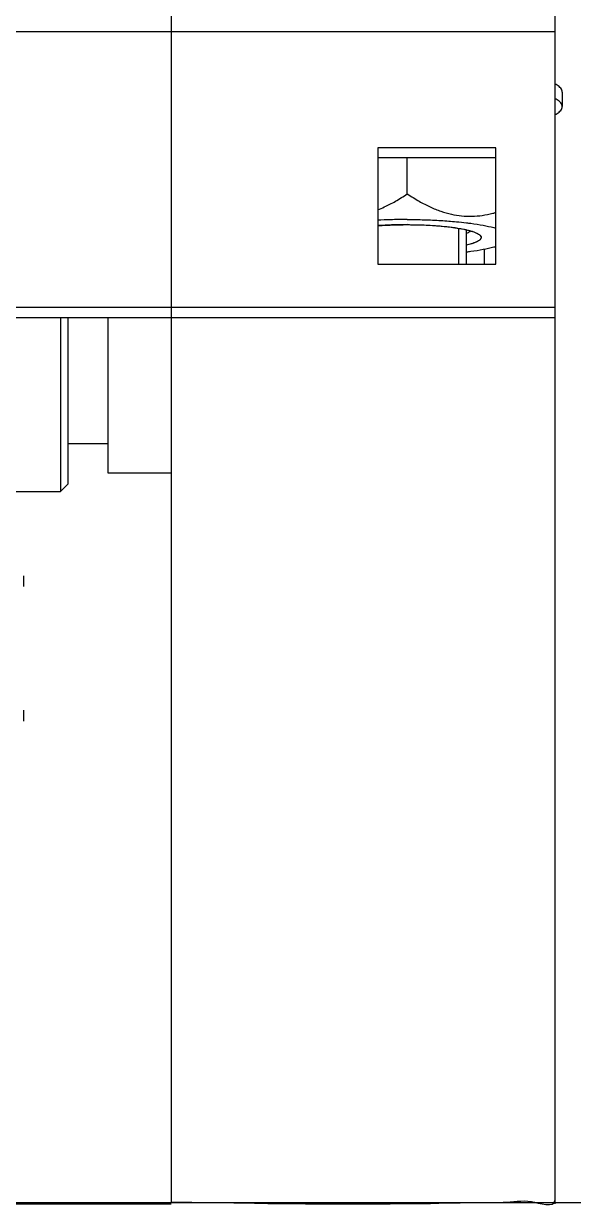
# Model space of a CAD drawing. Header units: millimetres. Extents: x 21899 to 38731, y -5425 to 3612.
# Drawn here: x 25146.1 to 25183.3, y -5410.8 to -5330.5 of the extents above; entities that cross this region are included whole.
import ezdxf

# ---------------------------------------------------------------- set-up
doc = ezdxf.new("R2010")
doc.units = ezdxf.units.MM

msp = doc.modelspace()

# ---------------------------------------------------------------- linework, layer by layer
at = {"color": 7, "linetype": 'Continuous'}
for p, q in [((25156.073, -2795.664), (25156.073, -5410.326)), ((25182.073, -2795.664), (25182.073, -5410.467)), ((25182.073, -5300.531), (25182.073, -5350.466)), ((25182.573, -5335.17), (25182.573, -5336.155)), ((25178.073, -5338.938), (25170.073, -5338.938)), ((25170.073, -5338.938), (25170.073, -5346.817)), ((25178.073, -5339.633), (25170.073, -5339.633)), ((25172.073, -5342.065), (25172.073, -5339.633)), ((25178.073, -5346.817), (25178.073, -5338.938)), ((25176.073, -5346.817), (25176.073, -5344.502)), ((25177.273, -5345.83), (25177.273, -5346.817)), ((25170.073, -5346.817), (25178.073, -5346.817)), ((25182.073, -5349.771), (25124.073, -5349.771)), ((25182.073, -5350.466), (25124.073, -5350.466)), ((25148.573, -5350.466), (25148.573, -5362.217)), ((25149.073, -5350.466), (25149.073, -5361.717)), ((25151.773, -5350.466), (25151.773, -5360.967)), ((25149.073, -5358.967), (25151.773, -5358.967)), ((25151.773, -5360.967), (25156.073, -5360.967)), ((25148.573, -5362.217), (25149.073, -5361.717)), ((25142.573, -5362.217), (25148.573, -5362.217)), ((25146.073, -5368.668), (25146.073, -5367.929)), ((25146.073, -5377.777), (25146.073, -5377.039)), ((21917.11, -5410.391), (25517.11, -5410.391)), ((25123.073, -5410.467), (25156.073, -5410.467)), ((25156.073, -5410.326), (25161.726, -5410.425)), ((25174.202, -5410.429), (25178.564, -5410.359))]:
    msp.add_line(p, q, dxfattribs=at)
at = {"color": 9, "linetype": 'Continuous'}
msp.add_line((25057.073, -5331.06), (25182.073, -5331.06), dxfattribs=at)
at = {"color": 2, "linetype": 'Continuous'}
for p, q in [((25170.299, -5344.206), (25170.373, -5344.202)), ((25171.044, -5344.169), (25171.211, -5344.163)), ((25172.787, -5344.159), (25172.95, -5344.163)), ((25173.774, -5344.202), (25173.795, -5344.203)), ((25174.563, -5344.265), (25174.584, -5344.267)), ((25175.278, -5344.352), (25175.295, -5344.354)), ((25175.573, -5346.817), (25175.573, -5344.403)), ((25176.77, -5344.72), (25176.775, -5344.723))]:
    msp.add_line(p, q, dxfattribs=at)
for points in [[(25170.073, -5344.222), (25170.105, -5344.22), (25170.153, -5344.216), (25170.202, -5344.213), (25170.251, -5344.21), (25170.299, -5344.206)], [(25170.373, -5344.202), (25170.505, -5344.194), (25170.638, -5344.186), (25170.772, -5344.18), (25170.908, -5344.174), (25171.044, -5344.169)], [(25171.211, -5344.163), (25171.349, -5344.159), (25171.487, -5344.156), (25171.626, -5344.153), (25171.783, -5344.151), (25171.922, -5344.15), (25172.073, -5344.15)], [(25172.073, -5344.15), (25172.213, -5344.15), (25172.353, -5344.151), (25172.492, -5344.153), (25172.648, -5344.156), (25172.787, -5344.159)], [(25172.95, -5344.163), (25173.087, -5344.168), (25173.223, -5344.173), (25173.359, -5344.179), (25173.493, -5344.186), (25173.626, -5344.193), (25173.774, -5344.202)], [(25173.795, -5344.203), (25173.925, -5344.212), (25174.054, -5344.221), (25174.182, -5344.231), (25174.307, -5344.241), (25174.431, -5344.253), (25174.563, -5344.265)], [(25174.584, -5344.267), (25174.704, -5344.28), (25174.822, -5344.293), (25174.937, -5344.306), (25175.051, -5344.321), (25175.162, -5344.335), (25175.278, -5344.352)], [(25175.295, -5344.354), (25175.401, -5344.37), (25175.504, -5344.386), (25175.604, -5344.403), (25175.701, -5344.421), (25175.796, -5344.439), (25175.898, -5344.459)], [(25175.898, -5344.459), (25175.93, -5344.466), (25175.963, -5344.473), (25175.985, -5344.477), (25176.017, -5344.484), (25176.039, -5344.489), (25176.074, -5344.497)], [(25176.074, -5344.497), (25176.206, -5344.529), (25176.338, -5344.565), (25176.461, -5344.602), (25176.573, -5344.639), (25176.674, -5344.678), (25176.77, -5344.72)], [(25176.994, -5344.864), (25177.069, -5344.981), (25177.052, -5345.099), (25176.942, -5345.216), (25176.737, -5345.331), (25176.449, -5345.438), (25176.074, -5345.539)], [(25176.775, -5344.723), (25176.82, -5344.745), (25176.862, -5344.769), (25176.901, -5344.792), (25176.935, -5344.815), (25176.966, -5344.839), (25176.994, -5344.864)]]:
    msp.add_lwpolyline(points, dxfattribs=at)
at = {"color": 7, "linetype": 'Continuous'}
for points, start_tangent, end_tangent in [([(25182.569, -5335.17), (25182.549, -5335.046), (25182.354, -5334.799), (25182.078, -5334.617)], (0, 1), (-0.87828, 0.478147)), ([(25182.569, -5336.155), (25182.549, -5336.03), (25182.354, -5335.784), (25182.078, -5335.601)], (0, 1), (-0.87828, 0.478147)), ([(25182.08, -5336.708), (25182.354, -5336.526), (25182.549, -5336.279), (25182.569, -5336.155)], (0.877938, 0.478774), (0, 1)), ([(25170.077, -5343.138), (25170.515, -5342.951), (25171.267, -5342.564), (25172.073, -5342.065)], (0.931437, 0.363902), (0.831218, 0.555947)), ([(25172.073, -5342.065), (25172.879, -5342.564), (25173.632, -5342.951), (25174.353, -5343.242), (25175.057, -5343.442), (25175.754, -5343.555), (25176.451, -5343.582), (25177.154, -5343.523), (25177.875, -5343.377), (25178.076, -5343.322)], (0.831218, -0.555947), (0.960723, 0.27751)), ([(25172.073, -5343.803), (25170.921, -5343.819), (25170.073, -5343.853)], (-1, 0), (-0.998661, -0.051732)), ([(25172.073, -5344.15), (25171.205, -5344.163), (25170.363, -5344.202), (25170.073, -5344.222)], (-1, 0), (-0.997138, -0.075599)), ([(25172.073, -5343.803), (25173.226, -5343.819), (25174.346, -5343.868), (25175.405, -5343.949), (25176.074, -5344.021)], (1, 0), (0.992758, -0.12013)), ([(25172.073, -5344.15), (25172.942, -5344.163), (25173.784, -5344.202), (25174.573, -5344.266), (25175.287, -5344.353), (25175.904, -5344.46), (25176.404, -5344.584), (25176.772, -5344.721), (25176.995, -5344.865)], (1, 0), (0.693401, -0.720552)), ([(25176.074, -5344.021), (25176.373, -5344.059), (25177.223, -5344.195), (25177.934, -5344.353), (25178.075, -5344.392)], (0.992758, -0.12013), (0.961054, -0.27636)), ([(25176.38, -5344.588), (25176.305, -5344.636), (25176.075, -5344.745)], (-0.793287, -0.608849), (-0.932755, -0.360512)), ([(25177.073, -5345.018), (25176.997, -5345.169), (25176.772, -5345.315), (25176.404, -5345.452), (25176.075, -5345.539)], (0, -1), (-0.97467, -0.223649)), ([(25176.995, -5344.865), (25176.997, -5344.867), (25177.073, -5345.018)], (0.693401, -0.720552), (0, -1)), ([(25178.075, -5345.644), (25177.934, -5345.683), (25177.223, -5345.841), (25176.373, -5345.977), (25176.074, -5346.016)], (-0.961054, -0.27636), (-0.992758, -0.12013)), ([(25178.564, -5410.359), (25180.478, -5410.319)], (0.191398, 0.003084), (0.24331, -0.041267)), ([(25180.478, -5410.319), (25182.073, -5410.242)], (0.201341, -0.034149), (0.004779, 0.153931)), ([(25161.726, -5410.425), (25163.163, -5410.445), (25164.919, -5410.459), (25166.88, -5410.466), (25168.919, -5410.467), (25170.903, -5410.46), (25172.703, -5410.448), (25174.202, -5410.429)], (1.247449, -0.021987), (1.247481, 0.0201))]:
    msp.add_spline(points, degree=3, dxfattribs=dict(at, start_tangent=start_tangent, end_tangent=end_tangent))

doc.saveas('drawing.dxf')
